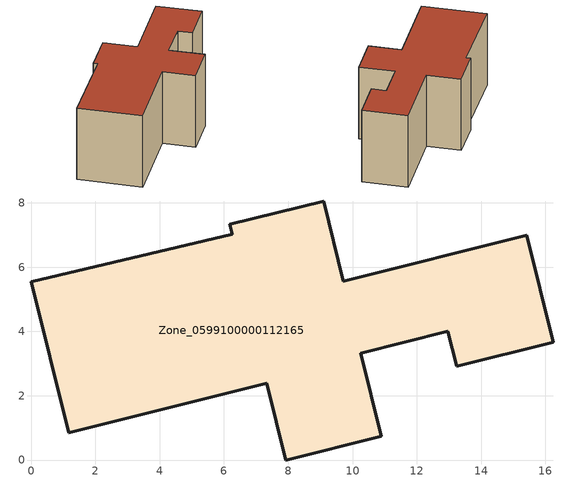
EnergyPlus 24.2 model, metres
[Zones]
Zone_0599100000112165
 floor ground (C_G): 6.18,7.33 9.1,8.06 9.72,5.57 15.42,7 16.25,3.67 13.24,2.92 12.97,4 10.25,3.32 10.9,0.74 7.93,0 7.33,2.39 1.17,0.85 0,5.54 6.26,7.02 z0
 wall outside (C_F): 0,5.54 1.17,0.85 7.33,2.39 7.93,0 10.9,0.74 10.25,3.32 12.97,4 13.24,2.92 16.25,3.67 15.42,7 9.72,5.57 9.1,8.06 6.18,7.33 6.26,7.02 0,5.54 z0:5.92
 roof outside (C_R): 9.1,8.06 6.18,7.33 6.26,7.02 0,5.54 1.17,0.85 7.33,2.39 7.93,0 10.9,0.74 10.25,3.32 12.97,4 13.24,2.92 16.25,3.67 15.42,7 9.72,5.57 z5.92
[BUILDING]
Pand.0599100000112165: North Axis=0; Terrain=City; Loads Convergence Tolerance Value=0.04; Temperature Convergence Tolerance Value=0.4; Solar Distribution=FullExterior; Maximum Number of Warmup Days=25; Minimum Number of Warmup Days=1
[Site:Location]
Rotterdam.The.Hague.AP_ZH_NLD Design_Conditions: Latitude=51.96; Longitude=4.45; Time Zone=1; Elevation=-4.5
[SITE:GROUNDTEMPERATURE:BUILDINGSURFACE]
18, 18, 18, 18, 18, 18, 18, 18, 18, 18, 18, 18
[MATERIAL] Thermal Absorptance=0.9; Solar Absorptance=0.7; Visible Absorptance=0.7
Name | Roughness | Thickness | Conductivity | Density | Specific Heat
G.TI.1965-1974 | MediumSmooth | 0.15 | 0.882353 | 540 | 1210
F.TI.1965-1974 | Rough | 0.3 | 0.697674 | 1920 | 840
R.TI.1965-1974 | MediumRough | 0.2 | 0.232558 | 1500 | 1000
[CONSTRUCTION]
C_G: G.TI.1965-1974
C_F: F.TI.1965-1974
C_R: R.TI.1965-1974
[ZONE]
Zone_0599100000112165: Type=1; Multiplier=1; Ceiling Height=Autocalculate; Volume=Autocalculate; Floor Area=autocalculate; Part of Total Floor Area=Yes
[ZONEINFILTRATION:DESIGNFLOWRATE]
Infil_Zone_0599100000112165: Zone or ZoneList or Space or SpaceList=Zone_0599100000112165; Schedule=AlwaysOn; Design Flow Rate Calculation Method=Flow/Area; Flow Rate per Floor Area=0.003; Constant Term Coefficient=1; Temperature Term Coefficient=0; Velocity Term Coefficient=0; Velocity Squared Term Coefficient=0
[HVACTEMPLATE:ZONE:IDEALLOADSAIRSYSTEM]
Zone_0599100000112165: Maximum Heating Supply Air Temperature=50; Minimum Cooling Supply Air Temperature=13; Maximum Heating Supply Air Humidity Ratio=0.0156; Minimum Cooling Supply Air Humidity Ratio=0.0077; Heating Limit=NoLimit; Cooling Limit=NoLimit; Dehumidification Control Type=ConstantSensibleHeatRatio; Cooling Sensible Heat Ratio=0.7; Dehumidification Setpoint=60; Humidification Control Type=None; Humidification Setpoint=30; Outdoor Air Method=None; Outdoor Air Flow Rate per Person=0.00944; Outdoor Air Flow Rate per Zone Floor Area=0; Outdoor Air Flow Rate per Zone=0; Demand Controlled Ventilation Type=None; Outdoor Air Economizer Type=NoEconomizer; Heat Recovery Type=None; Sensible Heat Recovery Effectiveness=0.7; Latent Heat Recovery Effectiveness=0.65
[ZONECONTROL:THERMOSTAT]
ThermostatControl_Zone_0599100000112165: Zone or ZoneList=Zone_0599100000112165; Control Type Schedule=DualSetpointControlType; Control 1=Thermostat_Zone_0599100000112165; Temperature Difference Between Cutout And Setpoint=0
[THERMOSTATSETPOINT:DUALSETPOINT]
Thermostat_Zone_0599100000112165: Heating Setpoint Temperature Schedule=HeatingSetpoint_Zone_0599100000112165; Cooling Setpoint Temperature Schedule=CoolingSetpoint_Zone_0599100000112165
[SCHEDULE:COMPACT]
HeatingSetpoint_Zone_0599100000112165: Through: 12/31, For: AllDays, Until: 24:00, 21
CoolingSetpoint_Zone_0599100000112165: Through: 12/31, For: AllDays, Until: 24:00, 24
DualSetpointControlType: Through: 12/31, For: AllDays, Until: 24:00, 4
AlwaysOn: Through: 12/31, For: AllDays, Until: 24:00, 1
